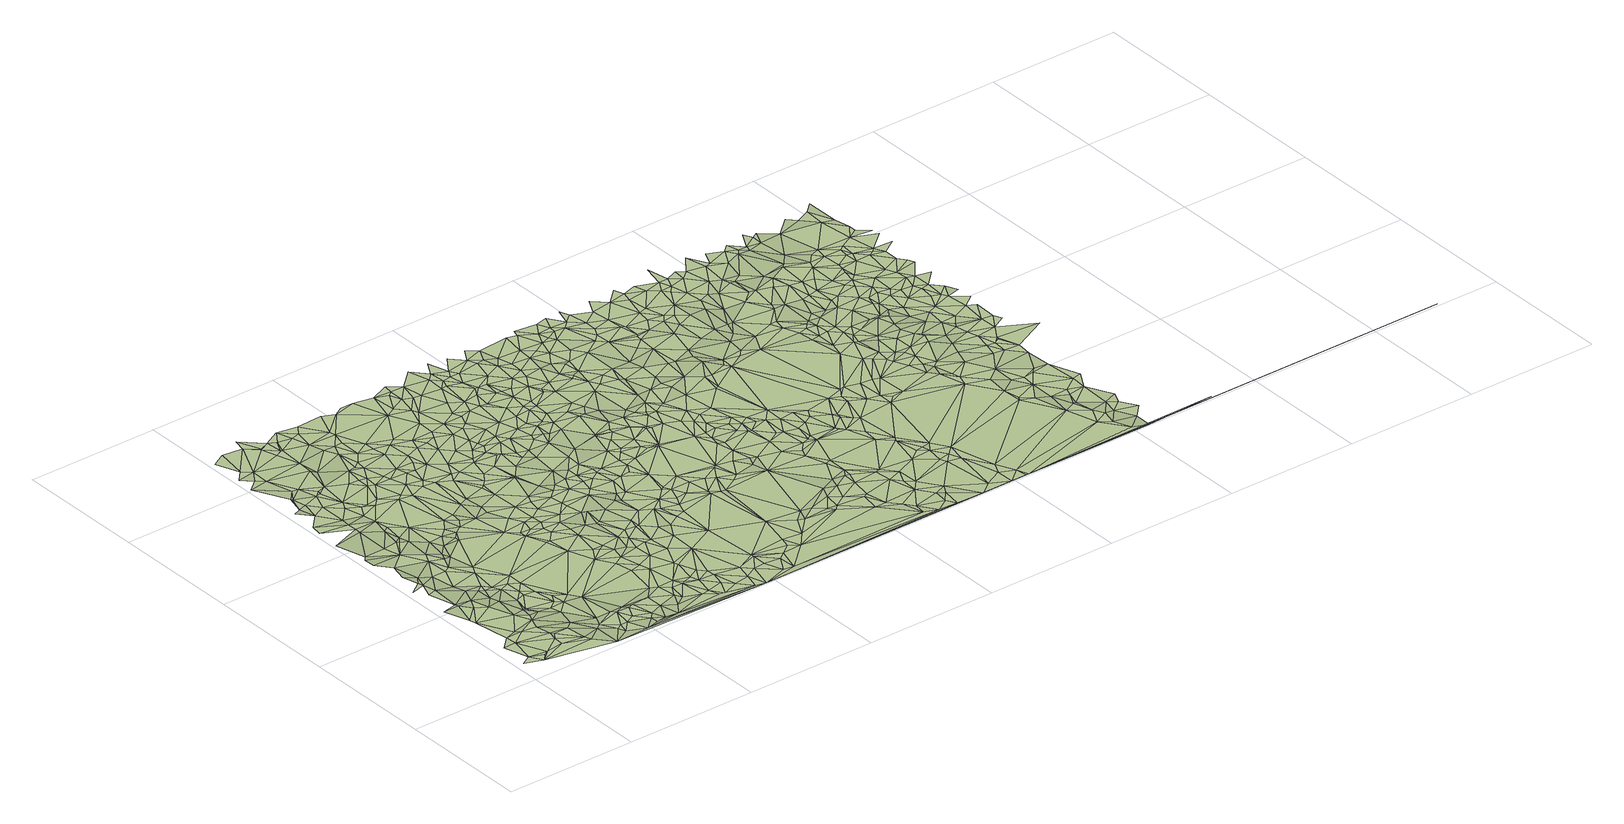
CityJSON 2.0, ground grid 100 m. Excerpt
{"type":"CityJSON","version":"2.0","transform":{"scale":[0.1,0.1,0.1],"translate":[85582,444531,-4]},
"CityObjects":{
"terrain1":{"type":"TINRelief","geometry":[{"type":"CompositeSurface","lod":"2","boundaries":[[[0,1,2]],[[3,4,0]],[[0,2,5]],[[0,5,6]],[[7,4,3]],[[3,0,6]],[[5,2,6]],[[8,6,2]],[[7,3,9]],[[7,10,11]],[[12,3,6]],[[7,9,10]],[[13,14,15]],[[16,15,11]],[[17,9,3]],[[12,6,8]],[[18,14,13]],[[12,17,3]],[[19,8,2]],[[13,15,16]],[[20,11,10]],[[16,11,21]],[[22,10,9]],[[23,18,24]],[[25,9,17]],[[18,13,26]],[[20,21,11]],[[27,19,2]],[[13,16,26]],[[28,29,30]],[[31,17,12]],[[23,24,28]],[[12,8,32]],[[22,9,25]],[[22,20,10]],[[31,12,32]],[[16,21,26]],[[33,24,18]],[[33,18,26]],[[32,8,19]],[[34,17,31]],[[25,17,34]],[[28,35,29]],[[36,29,35]],[[28,24,37]],[[34,31,32]],[[36,35,38]],[[39,20,22]],[[20,40,21]],[[41,26,21]],[[28,37,35]],[[22,25,42]],[[33,43,24]],[[43,37,24]],[[39,44,20]],[[25,34,42]],[[44,40,20]],[[41,21,40]],[[33,26,45]],[[46,39,22]],[[45,26,41]],[[47,48,49]],[[50,32,19]],[[38,49,48]],[[46,44,39]],[[50,34,32]],[[51,47,49]],[[50,19,27]],[[52,38,35]],[[46,53,44]],[[54,43,33]],[[55,40,44]],[[46,22,56]],[[52,35,37]],[[56,22,42]],[[50,42,34]],[[57,37,43]],[[53,55,44]],[[58,51,59]],[[60,45,41]],[[54,33,45]],[[61,41,40]],[[46,62,53]],[[54,45,60]],[[51,49,63]],[[61,60,41]],[[61,40,55]],[[52,49,38]],[[64,50,27]],[[57,52,37]],[[65,42,50]],[[53,66,55]],[[59,51,63]],[[54,60,67]],[[68,43,54]],[[46,56,62]],[[68,57,43]],[[69,70,71]],[[67,60,61]],[[64,27,72]],[[58,59,73]],[[74,53,62]],[[56,42,75]],[[65,75,42]],[[65,50,64]],[[74,66,53]],[[61,55,76]],[[77,52,57]],[[76,55,66]],[[68,54,67]],[[27,78,72]],[[70,73,71]],[[67,61,79]],[[68,77,57]],[[80,49,52]],[[81,63,49]],[[82,62,56]],[[65,64,83]],[[69,84,85]],[[64,72,83]],[[79,61,76]],[[69,71,84]],[[86,52,77]],[[85,87,88]],[[82,56,75]],[[82,74,62]],[[76,66,89]],[[86,80,52]],[[74,89,66]],[[81,49,90]],[[91,59,63]],[[92,49,80]],[[83,72,93]],[[68,94,77]],[[95,68,67]],[[65,96,75]],[[95,67,79]],[[97,79,76]],[[91,63,81]],[[65,83,98]],[[92,90,49]],[[85,99,87]],[[100,86,77]],[[93,72,78]],[[97,76,89]],[[74,101,89]],[[82,101,74]],[[100,77,94]],[[86,102,80]],[[103,73,59]],[[84,104,85]],[[87,99,105]],[[65,98,96]],[[95,94,68]],[[85,104,99]],[[87,105,106]],[[103,71,73]],[[95,79,97]],[[98,83,93]],[[107,81,90]],[[82,75,108]],[[100,102,86]],[[101,109,89]],[[82,109,101]],[[102,110,80]],[[97,89,109]],[[91,81,107]],[[107,90,92]],[[92,80,110]],[[111,84,71]],[[91,103,59]],[[108,75,96]],[[112,106,113]],[[93,78,114]],[[106,105,113]],[[112,115,116]],[[98,93,117]],[[82,108,109]],[[100,118,102]],[[119,104,84]],[[99,120,105]],[[121,91,107]],[[111,71,103]],[[112,113,115]],[[104,120,99]],[[93,114,117]],[[102,118,110]],[[116,122,123]],[[121,103,91]],[[119,84,111]],[[124,107,92]],[[113,105,125]],[[126,100,94]],[[123,122,127]],[[78,128,114]],[[98,129,96]],[[124,92,110]],[[121,107,124]],[[120,125,105]],[[108,96,129]],[[98,117,130]],[[116,115,122]],[[115,113,125]],[[121,124,103]],[[119,131,104]],[[131,120,104]],[[126,118,100]],[[98,130,129]],[[118,132,110]],[[133,117,114]],[[127,134,135]],[[130,117,133]],[[78,136,128]],[[124,110,132]],[[137,119,111]],[[138,114,128]],[[139,125,120]],[[140,111,103]],[[131,141,120]],[[137,131,119]],[[141,139,120]],[[142,129,130]],[[138,133,114]],[[143,132,118]],[[142,130,133]],[[95,144,94]],[[95,97,145]],[[126,143,118]],[[140,137,111]],[[146,125,139]],[[127,122,147]],[[97,109,145]],[[148,115,125]],[[131,146,141]],[[149,124,132]],[[150,131,137]],[[141,146,139]],[[138,128,136]],[[127,147,134]],[[151,122,115]],[[152,78,27]],[[153,103,124]],[[142,133,154]],[[155,129,142]],[[154,133,138]],[[108,129,156]],[[157,109,108]],[[126,94,158]],[[150,137,140]],[[159,132,143]],[[149,132,159]],[[126,159,143]],[[148,125,146]],[[153,140,103]],[[160,124,149]],[[154,138,136]],[[161,146,131]],[[155,142,154]],[[150,140,162]],[[150,163,131]],[[148,151,115]],[[164,147,122]],[[155,156,129]],[[165,149,159]],[[153,124,160]],[[164,122,166]],[[151,166,122]],[[154,136,167]],[[160,149,165]],[[163,161,131]],[[94,144,158]],[[126,158,159]],[[150,162,163]],[[153,162,140]],[[168,148,146]],[[155,154,169]],[[108,156,170]],[[95,171,144]],[[95,145,171]],[[145,109,157]],[[154,167,169]],[[165,159,158]],[[160,165,172]],[[173,174,147]],[[161,175,146]],[[176,136,78]],[[164,173,147]],[[168,151,148]],[[175,168,146]],[[157,108,177]],[[178,162,153]],[[108,170,177]],[[160,172,179]],[[180,163,162]],[[155,181,156]],[[136,182,167]],[[155,169,181]],[[183,153,160]],[[178,180,162]],[[163,184,161]],[[185,164,166]],[[151,186,166]],[[165,187,172]],[[169,167,188]],[[189,174,173]],[[183,160,179]],[[164,189,173]],[[165,158,187]],[[186,185,166]],[[161,184,175]],[[185,189,164]],[[178,153,183]],[[179,172,187]],[[190,184,163]],[[180,190,163]],[[188,167,182]],[[191,169,188]],[[192,151,168]],[[191,181,169]],[[190,175,184]],[[186,193,185]],[[185,193,189]],[[136,194,182]],[[195,158,144]],[[151,196,186]],[[178,197,180]],[[183,179,198]],[[199,156,181]],[[179,187,198]],[[178,183,197]],[[200,168,175]],[[180,201,190]],[[191,188,202]],[[191,203,181]],[[204,171,145]],[[204,144,171]],[[187,158,205]],[[199,170,156]],[[190,206,175]],[[202,188,182]],[[207,195,144]],[[195,208,158]],[[197,209,180]],[[180,209,201]],[[186,210,193]],[[193,211,189]],[[145,157,212]],[[192,196,151]],[[213,175,206]],[[200,192,168]],[[199,181,203]],[[201,206,190]],[[183,198,214]],[[204,215,144]],[[183,214,197]],[[191,202,203]],[[187,216,198]],[[200,175,213]],[[157,177,217]],[[170,218,177]],[[187,205,219]],[[158,208,205]],[[196,210,186]],[[187,219,216]],[[207,144,220]],[[207,208,195]],[[176,78,152]],[[204,145,221]],[[176,194,136]],[[157,222,212]],[[202,182,223]],[[224,213,206]],[[210,211,193]],[[220,144,215]],[[199,218,170]],[[203,202,225]],[[182,194,223]],[[218,217,177]],[[145,212,221]],[[200,213,224]],[[157,226,222]],[[157,217,226]],[[227,198,216]],[[201,209,228]],[[197,229,209]],[[201,228,206]],[[204,221,215]],[[197,214,230]],[[203,225,231]],[[202,232,225]],[[233,223,194]],[[202,223,232]],[[214,198,234]],[[207,235,208]],[[207,220,235]],[[236,212,222]],[[234,198,227]],[[237,211,210]],[[237,210,196]],[[238,196,192]],[[197,230,229]],[[208,239,205]],[[200,238,192]],[[199,203,240]],[[209,229,228]],[[232,231,225]],[[200,224,241]],[[219,205,242]],[[221,212,236]],[[216,219,242]],[[230,214,234]],[[199,243,218]],[[236,222,226]],[[218,243,217]],[[244,223,233]],[[224,206,245]],[[220,215,246]],[[247,203,231]],[[235,239,208]],[[244,232,223]],[[200,241,238]],[[221,248,215]],[[226,217,249]],[[237,250,211]],[[227,216,251]],[[239,242,205]],[[228,245,206]],[[235,220,246]],[[176,233,194]],[[240,203,247]],[[248,246,215]],[[230,252,229]],[[199,240,243]],[[241,224,245]],[[253,234,227]],[[237,196,254]],[[255,231,232]],[[238,256,196]],[[229,252,228]],[[249,217,257]],[[217,243,257]],[[258,244,233]],[[238,241,259]],[[236,226,260]],[[251,216,242]],[[221,236,260]],[[261,232,244]],[[255,247,231]],[[230,234,262]],[[221,263,248]],[[235,264,239]],[[226,249,260]],[[253,227,265]],[[196,256,254]],[[265,227,251]],[[228,252,266]],[[267,255,232]],[[176,258,233]],[[237,254,250]],[[230,268,252]],[[239,269,242]],[[238,259,256]],[[235,246,264]],[[263,246,248]],[[261,267,232]],[[241,270,259]],[[221,260,263]],[[261,244,258]],[[241,245,271]],[[262,234,253]],[[239,264,269]],[[241,271,270]],[[228,272,245]],[[249,257,273]],[[230,262,268]],[[228,266,272]],[[243,274,257]],[[275,243,240]],[[260,249,273]],[[270,256,259]],[[268,266,252]],[[242,269,276]],[[253,265,277]],[[265,251,277]],[[251,242,278]],[[261,258,279]],[[273,257,274]],[[263,280,246]],[[263,260,281]],[[275,274,243]],[[282,240,247]],[[279,258,176]],[[282,247,255]],[[271,245,283]],[[264,246,280]],[[278,242,276]],[[254,284,250]],[[262,253,285]],[[253,277,286]],[[268,272,266]],[[270,271,283]],[[282,255,267]],[[260,273,287]],[[288,267,261]],[[283,245,272]],[[285,253,286]],[[281,260,287]],[[264,289,269]],[[290,273,274]],[[263,281,291]],[[282,275,240]],[[292,268,262]],[[279,176,152]],[[269,293,276]],[[288,261,279]],[[275,290,274]],[[254,256,294]],[[292,262,285]],[[263,291,280]],[[277,251,295]],[[281,287,296]],[[268,297,272]],[[264,280,298]],[[270,283,299]],[[281,296,291]],[[300,287,273]],[[300,273,290]],[[264,298,289]],[[269,289,293]],[[278,276,293]],[[282,267,288]],[[251,278,295]],[[285,286,301]],[[297,283,272]],[[277,295,286]],[[302,279,152]],[[254,294,284]],[[292,303,268]],[[304,290,275]],[[305,296,287]],[[270,306,256]],[[302,288,279]],[[292,285,307]],[[303,297,268]],[[308,291,296]],[[309,300,290]],[[282,304,275]],[[285,301,307]],[[286,295,301]],[[308,280,291]],[[305,287,300]],[[299,283,310]],[[310,283,297]],[[278,293,311]],[[305,308,296]],[[312,309,290]],[[302,152,313]],[[295,278,314]],[[312,290,304]],[[305,300,309]],[[270,299,306]],[[315,298,280]],[[278,311,314]],[[315,289,298]],[[292,307,316]],[[256,306,294]],[[317,293,289]],[[292,318,303]],[[282,288,319]],[[320,288,302]],[[307,301,321]],[[321,301,295]],[[303,322,297]],[[310,297,322]],[[292,316,318]],[[308,315,280]],[[313,152,323]],[[295,314,324]],[[317,311,293]],[[321,295,324]],[[325,302,313]],[[326,305,309]],[[320,302,325]],[[320,319,288]],[[327,304,282]],[[326,308,305]],[[315,317,289]],[[312,304,328]],[[314,311,329]],[[303,330,322]],[[299,310,331]],[[310,322,330]],[[321,324,332]],[[333,309,312]],[[316,307,334]],[[317,329,311]],[[327,282,319]],[[307,321,335]],[[316,336,318]],[[337,338,294]],[[339,315,308]],[[326,339,308]],[[340,324,314]],[[325,313,341]],[[328,304,327]],[[326,309,333]],[[303,318,342]],[[310,330,343]],[[320,325,341]],[[316,334,336]],[[333,312,328]],[[299,331,306]],[[306,337,294]],[[307,335,334]],[[340,314,329]],[[303,342,330]],[[313,323,341]],[[321,332,344]],[[345,329,317]],[[340,332,324]],[[310,343,331]],[[346,317,315]],[[336,347,318]],[[326,348,339]],[[321,344,335]],[[320,349,319]],[[350,315,339]],[[320,341,349]],[[351,328,327]],[[334,352,336]],[[340,329,345]],[[318,347,342]],[[350,346,315]],[[351,333,328]],[[343,330,342]],[[346,353,317]],[[350,339,348]],[[345,317,353]],[[341,323,349]],[[334,335,344]],[[336,352,354]],[[336,354,347]],[[355,344,332]],[[356,348,326]],[[357,333,351]],[[306,358,337]],[[356,326,333]],[[359,332,340]],[[360,319,349]],[[350,348,361]],[[359,355,332]],[[331,343,362]],[[363,334,344]],[[364,351,327]],[[365,345,353]],[[343,342,362]],[[363,352,334]],[[331,366,306]],[[367,340,345]],[[368,344,355]],[[369,353,346]],[[357,351,364]],[[367,345,365]],[[306,370,358]],[[357,356,333]],[[350,371,346]],[[366,370,306]],[[372,349,323]],[[356,361,348]],[[347,373,342]],[[374,327,319]],[[363,344,368]],[[375,354,352]],[[365,353,369]],[[360,376,319]],[[331,362,377]],[[371,369,346]],[[378,347,354]],[[331,377,366]],[[379,368,355]],[[350,361,371]],[[362,342,373]],[[380,357,364]],[[379,355,359]],[[363,375,352]],[[380,356,357]],[[378,373,347]],[[365,369,381]],[[367,365,382]],[[372,360,349]],[[383,340,367]],[[370,384,358]],[[383,359,340]],[[374,319,376]],[[366,385,370]],[[375,378,354]],[[386,363,368]],[[386,368,379]],[[387,362,373]],[[371,381,369]],[[365,381,388]],[[389,361,356]],[[390,371,361]],[[370,385,384]],[[382,365,388]],[[391,364,327]],[[392,377,362]],[[386,375,363]],[[380,393,356]],[[366,377,394]],[[372,376,360]],[[378,387,373]],[[383,367,382]],[[395,362,387]],[[384,396,358]],[[397,379,359]],[[390,381,371]],[[366,394,385]],[[392,362,395]],[[358,396,398]],[[399,386,379]],[[400,388,381]],[[356,393,401]],[[385,396,384]],[[400,382,388]],[[391,380,364]],[[400,381,390]],[[397,359,383]],[[389,356,401]],[[402,390,361]],[[380,403,393]],[[391,327,374]],[[389,402,361]],[[404,376,372]],[[323,152,405]],[[386,406,375]],[[407,378,375]],[[377,408,394]],[[392,409,377]],[[407,387,378]],[[399,379,397]],[[409,408,377]],[[385,410,396]],[[411,395,387]],[[412,383,382]],[[413,386,399]],[[393,403,401]],[[385,394,410]],[[389,401,414]],[[374,376,404]],[[406,407,375]],[[392,395,411]],[[413,406,386]],[[400,390,415]],[[391,403,380]],[[396,410,398]],[[407,411,387]],[[389,414,402]],[[400,416,382]],[[402,417,390]],[[397,383,412]],[[417,415,390]],[[394,408,410]],[[418,399,397]],[[413,399,418]],[[412,382,416]],[[419,392,411]],[[419,409,392]],[[420,414,401]],[[400,415,421]],[[422,401,403]],[[402,415,417]],[[423,374,404]],[[420,402,414]],[[424,406,413]],[[425,418,397]],[[400,421,416]],[[426,403,391]],[[407,427,411]],[[409,428,408]],[[406,429,407]],[[424,413,418]],[[426,422,403]],[[372,323,430]],[[431,391,374]],[[432,397,412]],[[422,420,401]],[[433,410,408]],[[419,411,427]],[[424,434,406]],[[432,425,397]],[[404,372,435]],[[402,436,415]],[[406,434,429]],[[419,428,409]],[[425,424,418]],[[421,415,436]],[[423,404,437]],[[426,391,431]],[[438,431,374]],[[407,439,427]],[[428,433,408]],[[407,429,439]],[[423,440,374]],[[416,421,441]],[[438,374,440]],[[421,436,441]],[[412,416,442]],[[426,443,422]],[[433,444,410]],[[445,424,425]],[[446,434,424]],[[419,427,447]],[[419,448,428]],[[443,420,422]],[[432,412,449]],[[439,450,427]],[[445,425,432]],[[451,426,431]],[[447,427,450]],[[452,429,434]],[[416,441,453]],[[412,442,449]],[[423,437,440]],[[445,446,424]],[[437,404,435]],[[420,454,402]],[[451,443,426]],[[446,452,434]],[[419,455,448]],[[456,428,448]],[[451,431,438]],[[456,433,428]],[[454,436,402]],[[419,447,455]],[[457,416,453]],[[429,458,439]],[[457,442,416]],[[459,441,436]],[[460,444,433]],[[452,458,429]],[[459,453,441]],[[461,450,439]],[[456,460,433]],[[462,420,443]],[[463,447,450]],[[445,464,446]],[[440,437,465]],[[456,448,466]],[[451,438,467]],[[446,464,452]],[[455,466,448]],[[468,459,436]],[[445,432,469]],[[456,470,460]],[[461,439,458]],[[471,455,447]],[[463,450,461]],[[372,472,435]],[[432,449,469]],[[473,457,453]],[[456,466,470]],[[451,462,443]],[[465,437,474]],[[475,449,442]],[[463,471,447]],[[468,436,454]],[[475,442,457]],[[452,476,458]],[[473,453,459]],[[471,466,455]],[[462,477,420]],[[452,464,476]],[[477,454,420]],[[445,478,464]],[[437,435,474]],[[470,479,460]],[[451,467,480]],[[438,440,481]],[[475,482,449]],[[475,457,473]],[[476,483,458]],[[484,470,466]],[[461,458,483]],[[460,479,485]],[[463,486,471]],[[451,480,462]],[[487,463,461]],[[445,469,478]],[[488,459,468]],[[467,438,481]],[[487,486,463]],[[484,479,470]],[[152,489,405]],[[490,449,482]],[[488,473,459]],[[471,491,466]],[[490,469,449]],[[488,468,454]],[[323,405,430]],[[487,461,492]],[[440,465,493]],[[462,480,477]],[[494,476,464]],[[484,466,491]],[[487,492,486]],[[372,430,472]],[[486,491,471]],[[465,474,495]],[[474,435,496]],[[497,475,473]],[[494,464,478]],[[497,482,475]],[[461,483,498]],[[476,499,483]],[[467,481,480]],[[500,478,469]],[[492,461,498]],[[480,501,477]],[[500,469,490]],[[502,473,488]],[[484,503,479]],[[497,490,482]],[[495,474,496]],[[486,492,504]],[[481,440,493]],[[500,505,478]],[[506,497,473]],[[465,495,493]],[[486,504,491]],[[496,435,472]],[[498,483,499]],[[477,507,454]],[[508,479,503]],[[152,509,489]],[[484,491,510]],[[488,454,507]],[[506,473,502]],[[494,511,476]],[[505,494,478]],[[476,511,499]],[[512,500,490]],[[480,513,501]],[[480,481,513]],[[492,498,504]],[[514,490,497]],[[495,496,515]],[[484,510,503]],[[502,488,516]],[[512,505,500]],[[501,517,477]],[[512,490,514]],[[506,518,497]],[[519,498,499]],[[518,514,497]],[[506,502,518]],[[516,488,520]],[[496,521,515]],[[519,499,511]],[[504,522,491]],[[518,502,516]],[[491,522,510]],[[496,472,521]],[[477,517,523]],[[477,523,507]],[[524,504,498]],[[488,507,520]],[[501,513,525]],[[526,498,519]],[[495,515,527]],[[495,527,493]],[[510,528,503]],[[529,512,514]],[[526,519,511]],[[513,481,530]],[[501,525,517]],[[531,494,505]],[[518,516,520]],[[524,498,526]],[[518,532,514]],[[512,531,505]],[[510,522,528]],[[531,511,494]],[[481,493,533]],[[524,534,504]],[[534,522,504]],[[513,530,525]],[[529,514,535]],[[528,536,503]],[[518,520,532]],[[537,515,521]],[[538,521,472]],[[514,532,535]],[[525,530,517]],[[503,536,539]],[[529,531,512]],[[527,533,493]],[[540,528,522]],[[538,472,541]],[[523,517,542]],[[523,543,507]],[[544,527,515]],[[534,545,522]],[[152,546,509]],[[537,521,538]],[[547,526,511]],[[544,515,537]],[[430,541,472]],[[523,542,543]],[[530,481,548]],[[524,526,549]],[[540,522,545]],[[550,520,507]],[[543,551,507]],[[540,536,528]],[[535,532,552]],[[524,549,534]],[[553,532,520]],[[529,535,554]],[[531,555,511]],[[481,533,556]],[[553,552,532]],[[557,507,551]],[[553,520,550]],[[527,558,533]],[[530,559,517]],[[554,535,552]],[[547,511,555]],[[550,507,557]],[[560,541,430]],[[549,526,561]],[[534,562,545]],[[561,526,547]],[[543,563,551]],[[544,558,527]],[[542,517,564]],[[481,565,548]],[[542,566,543]],[[529,567,531]],[[554,552,553]],[[549,562,534]],[[560,430,405]],[[481,556,565]],[[568,540,545]],[[569,537,538]],[[570,538,541]],[[529,554,567]],[[557,551,571]],[[571,551,563]],[[530,548,559]],[[543,566,563]],[[558,572,533]],[[540,573,536]],[[531,574,555]],[[561,547,575]],[[569,544,537]],[[553,550,576]],[[570,541,560]],[[544,577,558]],[[554,553,578]],[[579,549,561]],[[575,547,555]],[[517,559,564]],[[568,545,562]],[[576,550,557]],[[531,567,574]],[[556,533,572]],[[542,564,566]],[[579,562,549]],[[553,576,578]],[[560,405,580]],[[558,577,572]],[[561,575,581]],[[554,578,582]],[[583,557,571]],[[575,555,581]],[[569,538,570]],[[571,563,584]],[[568,573,540]],[[585,577,544]],[[586,579,561]],[[576,557,583]],[[563,566,584]],[[578,576,582]],[[574,587,555]],[[586,561,581]],[[588,548,565]],[[556,572,589]],[[560,580,590]],[[565,556,589]],[[570,560,590]],[[554,582,591]],[[555,587,581]],[[567,554,591]],[[585,572,577]],[[585,544,569]],[[568,562,592]],[[567,593,574]],[[405,489,580]],[[579,594,562]],[[595,559,548]],[[583,571,596]],[[597,564,559]],[[588,595,548]],[[571,584,596]],[[593,587,574]],[[598,584,566]],[[564,598,566]],[[586,599,579]],[[562,594,592]],[[589,572,600]],[[586,581,599]],[[576,583,601]],[[597,598,564]],[[579,599,594]],[[602,597,559]],[[576,603,582]],[[567,604,593]],[[600,572,585]],[[569,570,605]],[[567,591,604]],[[598,596,584]],[[606,588,565]],[[606,565,589]],[[568,592,607]],[[568,608,573]],[[581,587,609]],[[610,580,489]],[[583,596,601]],[[595,611,559]],[[602,559,611]],[[570,612,605]],[[590,580,610]],[[591,582,613]],[[597,614,598]],[[593,609,587]],[[585,569,615]],[[576,601,603]],[[592,594,607]],[[568,607,608]],[[569,605,615]],[[570,590,616]],[[606,595,588]],[[599,581,617]],[[593,604,609]],[[618,596,598]],[[582,603,613]],[[600,585,615]],[[570,616,612]],[[602,619,597]],[[599,620,594]],[[601,596,618]],[[615,605,612]],[[614,618,598]],[[597,619,614]],[[616,590,610]],[[617,581,609]],[[595,621,611]],[[591,622,604]],[[610,489,509]],[[606,621,595]],[[602,611,619]],[[591,613,623]],[[607,594,624]],[[591,623,622]],[[614,619,618]],[[599,617,620]],[[620,624,594]],[[608,607,625]],[[589,600,626]],[[621,627,611]],[[604,628,609]],[[608,625,629]],[[606,630,621]],[[616,610,509]],[[601,618,631]],[[630,627,621]],[[632,619,611]],[[600,615,633]],[[606,589,626]],[[634,625,607]],[[604,622,628]],[[635,603,601]],[[634,607,624]],[[615,612,633]],[[632,611,627]],[[631,618,619]],[[636,613,603]],[[617,609,637]],[[623,613,636]],[[629,625,638]],[[609,628,637]],[[630,639,627]],[[623,636,622]],[[616,640,612]],[[606,641,630]],[[635,601,631]],[[632,631,619]],[[634,642,625]],[[634,624,642]],[[620,617,643]],[[616,509,644]],[[632,627,639]],[[620,643,624]],[[630,641,639]],[[642,645,625]],[[625,645,638]],[[612,646,633]],[[636,603,647]],[[600,633,648]],[[647,603,635]],[[606,649,641]],[[617,637,650]],[[651,631,632]],[[651,632,639]],[[606,652,649]],[[653,628,622]],[[624,654,642]],[[626,600,648]],[[606,626,652]],[[616,644,640]],[[612,640,646]],[[636,653,622]],[[643,654,624]],[[617,650,643]],[[635,631,655]],[[642,654,645]],[[651,639,656]],[[638,645,657]],[[641,656,639]],[[628,658,637]],[[644,509,659]],[[647,635,655]],[[651,660,631]],[[649,652,641]],[[650,637,661]],[[654,662,645]],[[643,663,654]],[[651,656,660]],[[643,650,663]],[[645,662,657]],[[653,658,628]],[[636,664,653]],[[665,647,655]],[[652,626,666]],[[633,667,648]],[[668,633,646]],[[641,669,656]],[[658,661,637]],[[668,667,633]],[[652,670,641]],[[671,636,647]],[[672,655,631]],[[654,663,673]],[[509,546,659]],[[640,644,674]],[[660,656,669]],[[666,626,675]],[[671,664,636]],[[675,626,648]],[[644,659,676]],[[641,670,669]],[[654,677,662]],[[646,640,678]],[[660,679,631]],[[654,673,677]],[[653,664,658]],[[652,666,680]],[[681,648,667]],[[674,644,676]],[[650,661,682]],[[671,647,665]],[[668,681,667]],[[652,683,670]],[[668,646,678]],[[665,655,672]],[[684,663,650]],[[678,640,674]],[[652,680,683]],[[680,666,675]],[[670,685,669]],[[682,661,658]],[[662,677,686]],[[675,648,687]],[[688,650,682]],[[684,673,663]],[[681,687,648]],[[662,686,689]],[[670,683,685]],[[668,687,681]],[[688,690,650]],[[672,631,679]],[[671,691,664]],[[660,669,679]],[[692,658,664]],[[690,684,650]],[[671,665,693]],[[676,659,694]],[[668,678,695]],[[674,676,696]],[[697,677,673]],[[669,685,679]],[[695,678,674]],[[668,695,687]],[[691,692,664]],[[694,659,546]],[[693,665,672]],[[696,676,694]],[[695,674,696]],[[677,698,686]],[[684,697,673]],[[683,699,685]],[[671,700,691]],[[680,699,683]],[[671,693,700]],[[701,688,682]],[[697,698,677]],[[702,682,658]],[[694,546,703]],[[690,704,684]],[[701,690,688]],[[679,685,699]],[[700,692,691]],[[684,704,697]],[[693,672,700]],[[692,702,658]],[[680,675,705]],[[675,687,705]],[[701,704,690]],[[701,682,702]],[[700,672,706]],[[680,707,699]],[[672,679,708]],[[709,679,699]],[[704,710,697]],[[701,711,704]],[[712,698,697]],[[700,713,692]],[[709,708,679]],[[692,714,702]],[[680,705,707]],[[709,699,707]],[[711,710,704]],[[700,706,715]],[[712,716,698]],[[701,702,717]],[[710,712,697]],[[692,713,714]],[[701,717,711]],[[672,718,706]],[[672,708,718]],[[700,715,713]],[[709,707,719]],[[709,719,708]],[[714,720,702]],[[717,702,720]],[[695,721,687]],[[706,718,715]],[[711,717,722]],[[711,722,710]],[[705,723,707]],[[707,724,719]],[[695,696,725]],[[726,712,710]],[[707,723,724]],[[714,713,727]],[[714,727,720]],[[722,728,710]],[[696,694,729]],[[717,720,730]],[[731,723,705]],[[726,710,728]],[[694,703,732]],[[717,730,722]],[[715,733,713]],[[726,734,712]],[[705,687,721]],[[735,727,713]],[[712,734,736]],[[731,705,737]],[[715,718,733]],[[738,708,719]],[[730,720,739]],[[731,737,723]],[[720,727,739]],[[740,724,723]],[[722,741,728]],[[733,735,713]],[[718,708,738]],[[730,741,722]],[[726,728,742]],[[735,743,727]],[[737,744,723]],[[740,723,744]],[[745,719,724]],[[726,742,734]],[[730,739,741]],[[152,746,546]],[[733,747,735]],[[747,743,735]],[[748,739,727]],[[728,741,749]],[[743,748,727]],[[742,728,749]],[[742,750,734]],[[745,724,740]],[[718,751,733]],[[705,721,737]],[[748,741,739]],[[738,719,745]],[[718,738,752]],[[740,744,753]],[[747,754,743]],[[695,755,721]],[[733,756,747]],[[703,546,757]],[[741,758,749]],[[695,725,755]],[[718,752,759]],[[737,760,744]],[[718,759,751]],[[696,729,725]],[[743,754,748]],[[761,741,748]],[[742,762,750]],[[741,763,758]],[[745,740,753]],[[742,749,762]],[[761,763,741]],[[694,732,729]],[[733,751,756]],[[761,748,754]],[[764,749,758]],[[703,765,732]],[[744,766,753]],[[764,762,749]],[[752,738,767]],[[763,764,758]],[[744,768,766]],[[737,769,760]],[[747,770,754]],[[744,771,768]],[[737,721,769]],[[744,760,771]],[[747,756,772]],[[761,754,773]],[[751,774,756]],[[738,745,775]],[[761,773,763]],[[752,767,776]],[[759,752,776]],[[703,777,765]],[[767,738,775]],[[764,778,762]],[[751,759,779]],[[745,753,780]],[[781,764,763]],[[759,776,779]],[[747,772,770]],[[778,782,762]],[[751,783,774]],[[773,754,784]],[[753,766,780]],[[767,785,776]],[[775,745,780]],[[774,772,756]],[[781,778,764]],[[751,779,783]],[[754,770,784]],[[773,786,763]],[[779,776,787]],[[768,788,766]],[[767,775,789]],[[790,771,760]],[[767,789,785]],[[781,763,786]],[[780,766,788]],[[787,776,785]],[[783,791,774]],[[771,792,768]],[[769,793,760]],[[721,794,769]],[[775,780,795]],[[783,779,787]],[[781,796,778]],[[773,784,786]],[[790,760,793]],[[794,797,769]],[[798,788,768]],[[769,797,793]],[[790,792,771]],[[774,799,772]],[[775,795,800]],[[791,799,774]],[[783,787,791]],[[755,725,801]],[[792,798,768]],[[802,795,780]],[[787,785,803]],[[804,794,721]],[[775,800,789]],[[772,805,770]],[[804,721,755]],[[784,770,806]],[[802,780,788]],[[807,801,725]],[[785,789,803]],[[781,808,796]],[[781,786,808]],[[729,807,725]],[[790,793,809]],[[791,787,810]],[[784,811,786]],[[790,809,792]],[[772,799,805]],[[770,805,812]],[[800,795,813]],[[787,803,810]],[[794,814,797]],[[800,815,789]],[[816,784,806]],[[813,795,802]],[[798,817,788]],[[806,770,812]],[[797,814,793]],[[803,789,815]],[[791,818,799]],[[703,757,777]],[[816,811,784]],[[791,810,818]],[[755,801,819]],[[792,817,798]],[[820,729,732]],[[729,821,807]],[[822,802,788]],[[804,755,823]],[[824,732,765]],[[807,819,801]],[[814,809,793]],[[825,815,800]],[[825,800,813]],[[826,808,786]],[[827,794,804]],[[822,788,817]],[[828,732,824]],[[826,786,811]],[[729,829,821]],[[820,829,729]],[[799,830,805]],[[828,820,732]],[[816,806,831]],[[813,802,822]],[[806,812,831]],[[832,818,810]],[[833,792,809]],[[755,819,823]],[[812,805,830]],[[816,831,811]],[[799,818,834]],[[827,814,794]],[[835,810,803]],[[807,821,819]],[[833,817,792]],[[836,803,815]],[[826,837,808]],[[827,804,823]],[[838,829,820]],[[839,824,765]],[[832,834,818]],[[840,815,825]],[[841,809,814]],[[831,842,811]],[[843,828,824]],[[844,825,813]],[[835,832,810]],[[845,821,829]],[[813,822,846]],[[845,829,838]],[[835,803,836]],[[847,822,817]],[[799,834,848]],[[831,812,849]],[[799,848,830]],[[826,811,850]],[[823,819,851]],[[839,765,777]],[[843,824,839]],[[828,852,820]],[[826,853,837]],[[838,820,852]],[[827,823,851]],[[854,819,821]],[[841,855,809]],[[855,833,809]],[[836,815,840]],[[811,842,850]],[[832,856,834]],[[844,840,825]],[[812,830,857]],[[845,854,821]],[[858,813,846]],[[859,817,833]],[[858,844,813]],[[843,852,828]],[[831,849,842]],[[847,846,822]],[[847,817,859]],[[826,850,853]],[[835,860,832]],[[827,861,814]],[[832,860,856]],[[812,857,849]],[[862,851,819]],[[856,848,834]],[[861,841,814]],[[863,845,838]],[[864,827,851]],[[857,830,848]],[[863,838,852]],[[865,852,843]],[[836,840,866]],[[863,854,845]],[[866,840,844]],[[867,843,839]],[[868,819,854]],[[869,847,859]],[[870,844,858]],[[860,871,856]],[[864,851,862]],[[835,872,860]],[[873,857,848]],[[859,833,874]],[[862,819,868]],[[855,874,833]],[[856,875,848]],[[873,849,857]],[[853,850,876]],[[867,865,843]],[[870,866,844]],[[877,835,836]],[[841,878,855]],[[853,876,879]],[[850,842,880]],[[842,849,880]],[[869,859,874]],[[871,875,856]],[[881,861,827]],[[873,848,875]],[[847,882,846]],[[858,846,882]],[[861,878,841]],[[860,872,871]],[[865,883,852]],[[884,836,866]],[[863,852,883]],[[863,868,854]],[[869,882,847]],[[877,872,835]],[[885,827,864]],[[870,858,886]],[[870,887,866]],[[888,849,873]],[[864,862,889]],[[877,836,884]],[[885,881,827]],[[850,880,876]],[[855,890,874]],[[888,873,875]],[[871,891,875]],[[889,862,868]],[[881,878,861]],[[869,874,892]],[[893,855,878]],[[886,858,882]],[[870,886,887]],[[894,866,887]],[[894,884,866]],[[895,871,872]],[[896,880,849]],[[893,890,855]],[[869,892,882]],[[863,897,868]],[[888,896,849]],[[871,898,891]],[[885,864,889]],[[881,899,878]],[[880,900,876]],[[901,877,884]],[[877,902,872]],[[890,903,874]],[[901,884,894]],[[889,868,897]],[[893,878,899]],[[895,898,871]],[[892,874,903]],[[900,904,876]],[[894,887,905]],[[887,886,905]],[[906,875,891]],[[902,895,872]],[[906,888,875]],[[907,899,881]],[[908,900,880]],[[885,907,881]],[[886,882,909]],[[896,908,880]],[[901,894,910]],[[911,893,899]],[[901,912,877]],[[913,904,900]],[[882,892,909]],[[886,909,905]],[[892,903,914]],[[906,891,898]],[[907,915,899]],[[911,899,915]],[[894,905,916]],[[908,913,900]],[[877,912,902]],[[917,896,888]],[[894,916,910]],[[893,918,890]],[[907,911,915]],[[919,898,895]],[[901,910,912]],[[920,892,914]],[[921,903,890]],[[902,919,895]],[[896,922,908]],[[917,888,906]],[[911,918,893]],[[920,909,892]],[[921,914,903]],[[923,905,909]],[[908,924,913]],[[916,905,925]],[[902,912,919]],[[917,922,896]],[[919,926,898]],[[906,898,927]],[[923,925,905]],[[922,924,908]],[[910,916,928]],[[918,921,890]],[[923,909,920]],[[910,928,912]],[[920,914,921]],[[926,927,898]],[[924,929,913]],[[913,929,930]],[[916,925,931]],[[919,932,926]],[[919,912,933]],[[928,916,931]],[[917,906,934]],[[907,935,911]],[[917,936,922]],[[906,927,937]],[[928,933,912]],[[919,933,932]],[[932,927,926]],[[923,938,925]],[[923,920,939]],[[934,906,937]],[[911,935,918]],[[940,929,924]],[[939,920,921]],[[917,934,936]],[[918,941,921]],[[942,931,925]],[[922,943,924]],[[936,944,922]],[[945,925,938]],[[932,946,927]],[[947,938,923]],[[948,928,931]],[[918,949,941]],[[945,942,925]],[[948,933,928]],[[937,927,946]],[[943,940,924]],[[950,932,933]],[[951,923,939]],[[936,934,944]],[[951,947,923]],[[944,943,922]],[[952,921,941]],[[939,921,952]],[[934,937,953]],[[948,931,942]],[[945,938,947]],[[950,946,932]],[[937,946,953]],[[934,954,944]],[[955,942,945]],[[948,956,933]],[[956,950,933]],[[955,945,947]],[[934,953,954]],[[951,939,957]],[[951,958,947]],[[959,948,942]],[[959,942,955]],[[955,947,958]],[[960,953,946]],[[961,944,954]],[[959,956,948]],[[950,962,946]],[[960,954,953]],[[951,963,958]],[[960,946,962]],[[961,954,960]],[[964,950,956]],[[965,943,944]],[[959,955,966]],[[961,967,944]],[[959,968,956]],[[964,962,950]],[[969,960,962]],[[961,960,970]],[[971,972,943]],[[964,956,973]],[[970,960,969]],[[968,973,956]],[[967,965,944]],[[974,969,962]],[[964,974,962]],[[965,971,943]],[[961,970,967]],[[970,969,974]],[[970,974,975]],[[976,967,970]],[[967,977,965]],[[965,978,971]],[[979,977,967]],[[979,967,980]],[[981,965,977]],[[981,978,965]],[[981,982,978]]]}]}
},
"vertices":[
[108,200,44],[33,160,44],[164,110,46],[147,390,46],[55,390,43],[207,160,46],[244,180,46],[144,480,45],[381,200,46],[271,480,45],[234,510,43],[105,750,45],[386,280,44],[148,990,45],[33,990,40],[94,800,45],[215,910,42],[402,350,46],[139,1010,46],[573,130,40],[365,680,41],[300,860,40],[420,560,40],[90,1220,41],[154,1240,40],[382,470,44],[259,1000,40],[683,0,40],[134,1340,40],[125,1380,40],[27,1310,42],[422,330,44],[555,180,40],[318,1130,28],[538,340,39],[169,1440,36],[93,1500,39],[257,1400,28],[143,1650,23],[442,610,40],[402,880,34],[395,970,20],[602,390,33],[289,1220,24],[457,700,35],[387,1080,24],[526,630,30],[43,1830,32],[42,1740,36],[273,1760,20],[693,220,33],[74,1870,25],[359,1570,27],[484,710,28],[441,1120,25],[514,830,24],[642,540,25],[367,1400,27],[0,2080,38],[238,2130,28],[424,1060,25],[516,1000,25],[626,620,25],[241,1880,20],[799,140,30],[740,260,27],[584,860,23],[484,1060,25],[509,1270,25],[32,2360,35],[16,2270,37],[234,2250,30],[817,80,32],[234,2170,31],[688,670,24],[778,340,22],[591,910,24],[417,1430,25],[952,20,34],[590,1030,25],[402,1650,27],[357,1900,15],[739,630,23],[842,160,29],[246,2320,27],[136,2470,29],[462,1530,27],[119,2610,14],[57,2580,22],[672,850,23],[374,1890,15],[379,2050,20],[427,1860,15],[902,170,28],[548,1340,24],[667,1110,22],[897,340,24],[664,990,24],[926,310,25],[173,2620,24],[520,1540,16],[729,740,22],[493,1590,19],[403,2180,25],[245,2530,25],[155,2730,23],[148,2740,24],[415,1940,10],[876,610,16],[818,690,20],[517,1750,26],[389,2280,23],[27,3000,18],[212,2810,28],[1054,110,28],[158,3010,27],[101,3060,27],[975,210,27],[570,1670,19],[350,2430,24],[297,2660,27],[419,2070,24],[162,3150,28],[22,3120,33],[526,1980,26],[257,2800,29],[695,1670,15],[100,3210,28],[1066,60,21],[1009,360,10],[1025,310,24],[388,2500,22],[624,1760,25],[1100,160,26],[135,3440,29],[30,3380,28],[1247,70,12],[449,2380,22],[1148,80,15],[346,2700,28],[532,2340,22],[335,2670,27],[1068,320,24],[687,1700,19],[1069,1440,15],[1165,1120,14],[410,2720,28],[288,3420,30],[457,2930,31],[691,1820,25],[496,2380,22],[468,3050,28],[1924,0,16],[698,2300,23],[1202,200,24],[1201,330,25],[1284,420,21],[1237,930,15],[986,1560,14],[737,1750,20],[759,1910,26],[560,2650,26],[583,2390,24],[641,2560,23],[378,3340,27],[796,1790,20],[414,3220,28],[1308,150,16],[503,2910,14],[1359,250,21],[1332,670,16],[1119,1290,16],[843,1850,24],[386,3350,28],[313,3520,27],[661,2780,27],[1851,20,15],[1309,800,17],[746,2340,22],[852,1930,25],[690,2540,23],[1336,390,23],[1513,150,17],[796,2280,25],[641,2650,24],[472,3250,27],[481,3250,27],[947,1810,16],[1384,200,19],[460,3380,26],[700,2640,22],[1404,330,23],[701,3090,20],[519,3350,25],[1597,80,19],[1064,1490,16],[668,3200,24],[851,2420,23],[974,2000,25],[1441,610,18],[746,2990,21],[801,2590,23],[1490,330,21],[1463,400,22],[1148,1290,17],[1113,1680,17],[765,2750,26],[1139,1480,18],[1167,1580,19],[816,2540,23],[629,3330,24],[592,3450,25],[1302,1030,18],[722,2790,25],[918,2330,25],[1225,1370,19],[1063,1900,18],[1384,840,19],[1419,690,19],[1054,1830,12],[1213,1440,18],[1337,1230,20],[1334,1000,19],[1572,160,19],[778,2830,24],[1513,340,21],[1406,940,20],[1044,2030,25],[922,2610,23],[947,2530,23],[969,2390,24],[1579,360,21],[1601,300,20],[1637,70,18],[1014,2320,25],[1249,1510,18],[1383,1030,19],[696,3350,24],[785,3080,24],[1241,1590,19],[1607,570,18],[847,2920,24],[1244,1770,13],[1542,740,19],[1695,190,18],[978,2800,24],[1342,1430,18],[1623,540,17],[1345,1320,21],[1489,910,24],[749,3420,25],[1231,1970,18],[1009,2520,23],[1125,2270,22],[870,3240,23],[1670,410,17],[878,3190,23],[1534,870,23],[1763,120,18],[851,3090,22],[1522,1040,25],[1726,300,15],[1167,2340,22],[1437,1280,35],[1406,1510,18],[1212,2080,22],[1058,2610,22],[1721,360,15],[1112,2530,23],[1334,1650,19],[960,2980,23],[960,2900,24],[1086,2690,23],[1570,990,24],[1620,890,23],[1689,740,16],[1357,1750,16],[1241,2100,21],[1391,1820,14],[1880,140,18],[1529,1440,18],[1523,1270,19],[1814,640,17],[1077,2870,23],[948,3430,24],[1222,2330,22],[1282,2140,21],[1608,1080,26],[1913,260,15],[1505,1610,18],[1671,890,22],[1548,1400,40],[1224,2450,23],[1493,1710,19],[1045,3390,23],[1462,2050,21],[1552,1280,19],[1193,2730,23],[1508,1560,18],[1137,2910,23],[1692,1070,25],[1333,2210,22],[1975,190,18],[1287,2630,23],[1821,840,18],[1716,1150,24],[1297,3170,24],[1367,2360,23],[1667,1360,28],[1715,1070,25],[1230,2830,21],[1560,1770,18],[1805,980,24],[2113,60,18],[1529,1880,12],[1706,1580,17],[1391,2400,23],[1655,1720,16],[1365,2550,23],[2069,340,14],[2069,310,15],[1444,2240,23],[1282,2740,24],[2192,50,19],[1476,2060,20],[2067,200,18],[1831,1220,25],[2031,740,23],[1886,950,20],[1613,1820,17],[1360,2770,23],[1396,2960,24],[1551,2150,24],[1921,1170,25],[1510,2410,24],[1544,2340,24],[1453,2480,24],[1211,3430,24],[1115,3430,23],[1778,1400,36],[1714,1970,12],[2183,180,20],[1486,2720,22],[1391,2830,23],[1575,2330,23],[1710,1830,19],[1762,1640,15],[1516,2590,24],[1824,1390,22],[2243,220,19],[1853,1480,21],[1986,1010,21],[1547,2480,23],[1788,1740,16],[1536,2530,23],[1653,2210,24],[2029,1250,22],[1957,1150,24],[1363,3400,23],[1731,2160,20],[2324,280,19],[1912,1460,21],[1517,2860,23],[1662,2450,22],[2059,1030,20],[1797,1820,18],[1457,3120,25],[1795,1910,19],[1659,2280,23],[1857,1730,16],[1376,3210,25],[1941,1620,18],[2396,230,19],[1581,2740,23],[2400,600,19],[1682,2530,23],[2345,360,19],[1474,3070,25],[1685,2630,25],[1739,2250,25],[2091,1120,21],[1922,1770,17],[1892,1920,19],[1903,2040,15],[1463,3360,23],[1492,3270,23],[1738,2450,23],[1630,2780,23],[1929,1820,17],[2120,1340,19],[2013,1630,18],[2337,1100,19],[1644,2930,23],[2128,1190,21],[1564,3240,23],[1668,2860,22],[1496,3390,22],[1907,2250,20],[1507,3460,24],[1852,2340,24],[1978,1790,17],[2168,1300,20],[2173,1540,19],[2216,1200,20],[2493,340,18],[3379,20,17],[1851,2510,23],[1811,2650,23],[1623,3230,24],[1697,3050,23],[1599,3380,25],[1748,2880,24],[2001,2100,10],[1872,2390,23],[2142,1350,19],[2136,1720,18],[2144,1940,18],[2090,1640,19],[1947,2360,23],[1793,2990,23],[2300,1410,19],[2132,1800,16],[2320,1300,20],[2574,490,18],[1978,2460,23],[1974,2330,25],[2343,1130,20],[1840,2890,23],[1777,3210,25],[1944,2640,23],[3281,60,16],[2407,1080,18],[2075,2330,23],[1786,3350,24],[1942,2530,22],[2848,430,21],[2228,1750,19],[2621,470,19],[2449,1080,15],[1958,2760,25],[2662,570,14],[2204,1880,17],[2198,2130,21],[2422,1270,20],[1740,3510,25],[2085,2430,23],[2043,2490,20],[1913,3010,23],[1824,3220,25],[2204,2140,22],[1896,2880,22],[2487,1230,21],[2060,2650,22],[2233,1910,18],[2442,1780,20],[1950,3080,23],[1845,3280,26],[2248,2030,19],[2060,2710,22],[2347,1850,19],[1837,3400,24],[2078,2840,25],[2558,1340,21],[2025,2950,23],[2126,2550,21],[2743,550,18],[1931,3180,25],[2562,1140,18],[2368,1800,20],[2271,2390,21],[1915,3290,26],[1979,3080,23],[3072,300,18],[2371,1940,18],[2814,480,18],[2315,2100,20],[2128,2660,22],[2579,1350,21],[2242,2480,22],[1948,3350,25],[2615,1180,20],[2800,1090,24],[2321,2140,20],[2140,2730,21],[1987,3290,25],[1903,3510,24],[2043,3070,23],[2065,2940,23],[2456,1790,21],[3521,10,18],[2375,2210,22],[2116,3150,23],[2135,2930,24],[2948,690,23],[2335,2550,21],[2912,600,18],[2885,470,20],[2446,2080,19],[2238,2880,24],[2278,2770,21],[2315,2390,19],[2704,1330,20],[2520,2000,18],[2128,3380,28],[2222,3030,23],[2368,2460,23],[2507,2020,19],[2700,1720,22],[2038,3480,25],[3730,0,19],[2153,3310,27],[2341,2730,21],[2424,2380,11],[2784,1220,16],[2484,2200,21],[2983,530,18],[2554,1990,18],[2785,1430,21],[2537,2020,18],[2288,2810,23],[2639,1980,19],[3097,450,18],[2247,3210,23],[2758,1560,23],[2308,2990,23],[2815,1290,20],[2373,2840,24],[3039,660,19],[2212,3320,28],[2555,2260,20],[2860,1270,19],[2543,2570,24],[2627,2120,21],[3070,750,16],[2325,3070,23],[2580,2200,23],[2262,3420,30],[3128,460,21],[3157,300,20],[2186,3480,29],[2302,3280,24],[3232,220,20],[2807,1540,21],[2775,1640,21],[3157,620,22],[2329,3170,24],[4088,0,21],[2529,2780,23],[3031,1230,16],[2440,3010,24],[2749,1930,21],[2783,1710,21],[2640,2160,22],[2698,2120,22],[2710,2250,24],[2584,2690,24],[3165,930,14],[2813,1870,21],[3159,730,20],[3044,1370,19],[3287,140,20],[2495,2880,24],[2471,3160,23],[2869,1720,21],[3019,1560,19],[3119,1090,15],[2963,1610,20],[2740,2370,14],[2478,3270,23],[3360,510,20],[3409,310,20],[2864,1810,20],[3204,790,18],[2505,3450,25],[2625,2620,23],[2555,2810,24],[2859,2010,20],[3194,720,19],[2767,2160,22],[2534,3020,19],[3477,80,18],[2621,2840,19],[2794,2170,22],[2900,1920,19],[2973,1710,20],[3347,640,20],[2609,2960,19],[2713,2700,19],[3140,1150,19],[3208,940,19],[3493,190,19],[2844,2360,22],[2557,3200,23],[2757,2590,22],[2612,3130,21],[3200,1220,19],[3034,1760,20],[3040,1550,20],[3041,1660,20],[2649,2970,19],[3383,650,19],[3008,1940,19],[3146,1430,19],[2984,2170,17],[2794,2570,15],[3415,440,20],[3299,1200,19],[2649,3250,24],[2581,3430,23],[2807,2720,19],[3548,160,14],[3188,1410,19],[3480,390,17],[2968,2300,23],[3133,1620,20],[3469,550,19],[3586,230,17],[2813,2980,20],[3112,1700,20],[3194,1600,18],[2746,3080,18],[3263,1240,19],[2969,2470,15],[2939,2370,24],[2751,3230,24],[2701,3360,23],[3596,960,19],[3295,1380,19],[2981,2620,14],[2598,3480,22],[3294,1260,19],[3280,1690,17],[3276,1550,19],[3635,620,20],[2722,3280,23],[3189,2110,16],[3113,2350,19],[2962,2730,10],[2767,3460,23],[3372,1410,20],[3792,450,21],[3486,1240,18],[2804,3320,23],[2938,3060,23],[3828,70,21],[2811,3370,23],[3769,500,20],[3220,2270,18],[3695,870,19],[3488,1210,18],[2996,2990,24],[3386,1560,20],[3529,1180,18],[3148,2560,10],[2881,3310,23],[3215,2120,19],[3443,1450,20],[2859,3480,23],[3174,2750,20],[3969,0,20],[3480,1520,21],[3096,2820,21],[2938,3360,23],[2989,3110,25],[3189,2540,19],[3269,2260,18],[3611,1080,19],[3721,690,18],[3787,630,20],[3569,1380,21],[3591,1320,22],[3312,2410,32],[3439,2260,19],[3027,3180,24],[3890,430,19],[3712,900,21],[3968,140,19],[3028,3270,24],[3857,520,20],[3676,1550,22],[3686,1230,21],[3783,700,17],[3179,2890,23],[3651,1260,21],[3174,3090,25],[3597,1360,22],[3011,3420,23],[3848,710,19],[3185,2930,23],[2980,3490,23],[3199,2950,24],[3310,2510,25],[3347,2600,19],[3409,2310,19],[4078,90,20],[3924,580,20],[4011,230,20],[3166,3210,25],[3150,3350,24],[3752,1450,21],[3440,2360,18],[3298,2950,23],[3406,2820,15],[4111,0,21],[3201,3070,25],[3965,1260,21],[3559,2330,20],[3867,1390,21],[3808,1590,21],[3761,1520,21],[3381,3150,24],[3363,3050,24],[3310,3370,26],[3607,2490,35],[3502,2660,19],[3608,2380,19],[3216,3470,23],[3435,2970,24],[3721,2320,14],[3846,1600,20],[3499,2880,21],[4485,1140,21],[3484,3030,24],[3966,1370,21],[3957,1570,21],[4637,760,21],[3426,3320,24],[3637,2690,22],[3444,3170,24],[4795,470,20],[3538,2990,24],[4023,1310,21],[4862,230,21],[3792,2460,19],[3448,3400,26],[3689,2560,34],[3425,3480,23],[4111,1320,21],[4086,1940,21],[3623,2930,21],[4049,1560,21],[3618,3090,24],[3585,3340,24],[3731,2670,34],[4101,1540,21],[4163,1800,21],[7513,0,25],[3779,2680,25],[3759,2940,11],[3664,3280,25],[3558,3430,26],[3996,2430,20],[4058,2200,15],[4211,1760,21],[3850,2860,13],[4630,910,21],[3963,2520,18],[5638,10,28],[3701,3230,25],[4040,2310,21],[4382,1410,21],[3790,3030,23],[3718,3370,24],[3777,3160,24],[3746,3280,25],[4998,40,21],[4280,1700,21],[4116,2050,21],[4297,1650,21],[4438,1340,21],[4012,2840,18],[4344,1550,22],[4101,2650,20],[3875,3060,23],[4015,2520,19],[4245,2000,22],[4118,2200,21],[5120,10,10],[3786,3370,25],[4112,2330,21],[4295,1800,22],[3868,3310,26],[3756,3540,26],[4151,2370,21],[3949,3040,12],[4194,2210,22],[3976,3180,26],[4191,2320,19],[4378,1730,21],[4274,2140,18],[4432,1510,19],[4186,2400,16],[4457,1620,18],[4472,1440,16],[4517,1230,21],[4277,1990,21],[3883,3410,25],[4506,1290,20],[4432,1700,16],[4182,2640,27],[4304,2080,18],[4655,790,21],[4394,1930,16],[4274,2230,19],[4651,1080,20],[4120,2700,20],[4104,2920,20],[4735,720,21],[3943,3370,25],[4522,1480,16],[4270,2380,19],[4059,3140,24],[4148,2900,24],[4421,1970,18],[4662,1360,16],[4360,2170,19],[4087,3090,13],[4503,1730,17],[4257,2460,19],[4836,870,13],[4935,370,20],[4837,680,11],[4500,1870,17],[4759,1000,14],[4947,170,21],[4378,2100,17],[4079,3340,25],[4764,1170,17],[4977,290,20],[4886,510,19],[4259,2860,28],[4124,3090,11],[4349,2420,23],[4636,1710,17],[4315,2620,27],[4429,2400,28],[4479,2310,27],[4043,3500,25],[4916,520,14],[5120,140,14],[4506,2160,19],[4697,1480,22],[4192,3130,11],[5048,290,12],[4543,2120,35],[4945,620,15],[4577,1930,28],[4632,1850,13],[4353,2810,28],[4308,3020,15],[4221,3280,24],[4846,970,16],[5068,400,14],[4126,3350,25],[4970,680,13],[4731,1580,29],[4375,2630,28],[4326,2950,26],[4589,2010,26],[4662,1780,18],[4454,2490,27],[4858,1310,30],[4926,980,19],[5076,640,16],[4957,1010,21],[5136,350,16],[4593,2160,19],[5210,230,15],[5088,760,14],[4668,1820,11],[4609,2090,40],[4454,2650,28],[4517,2510,27],[4334,2950,27],[4775,1700,16],[4446,2790,28],[4294,3410,25],[4617,2410,26],[4892,1420,28],[4178,3460,25],[4345,3330,25],[4941,1300,30],[4782,1920,15],[5169,430,25],[4644,2300,24],[5047,1180,29],[4746,2040,8],[4675,2180,23],[4468,3020,24],[5064,1000,21],[4897,1630,28],[4529,2770,28],[4850,1840,20],[4918,1550,28],[4675,2270,23],[4640,2590,28],[4499,3050,23],[5160,780,14],[4609,2680,28],[4954,1410,28],[4375,3370,24],[4665,2370,25],[4686,2540,27],[4877,1720,30],[4350,3460,25],[4769,2140,23],[4612,2890,28],[5057,1290,29],[4432,3320,21],[4866,1990,20],[4751,2390,25],[5006,1460,27],[4766,2460,27],[4439,3360,26],[4908,1770,21],[5002,1440,27],[4797,2310,23],[4638,2950,28],[5079,1570,28],[4720,2610,26],[4963,1840,24],[5072,1700,28],[4584,3150,10],[4940,2020,20],[4547,3350,23],[4867,2210,23],[4739,2710,28],[4755,2760,27],[4846,2370,24],[4548,3430,24],[4514,3500,25],[4892,2320,24],[4769,2650,26],[4851,2540,26],[4758,2950,29],[5341,1430,26],[4703,3020,29],[4767,2810,28],[4998,2140,24],[5100,1900,24],[4598,3460,24],[5156,1690,28],[4985,2310,23],[4724,3370,15],[4775,3040,28],[5010,2250,23],[4886,2780,26],[5062,2110,22],[5016,2420,22],[5186,1630,27],[4972,2580,24],[5088,2070,21],[5161,1860,27],[4886,2880,26],[4894,2950,28],[5074,2260,24],[5009,2510,23],[5202,1980,19],[5145,2180,23],[5074,2400,21],[4928,2870,26],[4936,2980,28],[5007,2790,23],[5196,2100,14],[5117,2650,21],[5020,3310,16],[5185,2370,24],[5040,3040,25],[5182,2540,21],[5051,2810,23],[5076,2840,23],[4926,3430,11],[4856,3480,21],[5160,2590,20],[5118,2760,21],[5228,2830,21],[5221,2960,24],[5124,3150,23],[5036,3480,12],[5124,3090,25],[5214,3020,20],[5106,3280,17],[5106,3540,17]
]}
